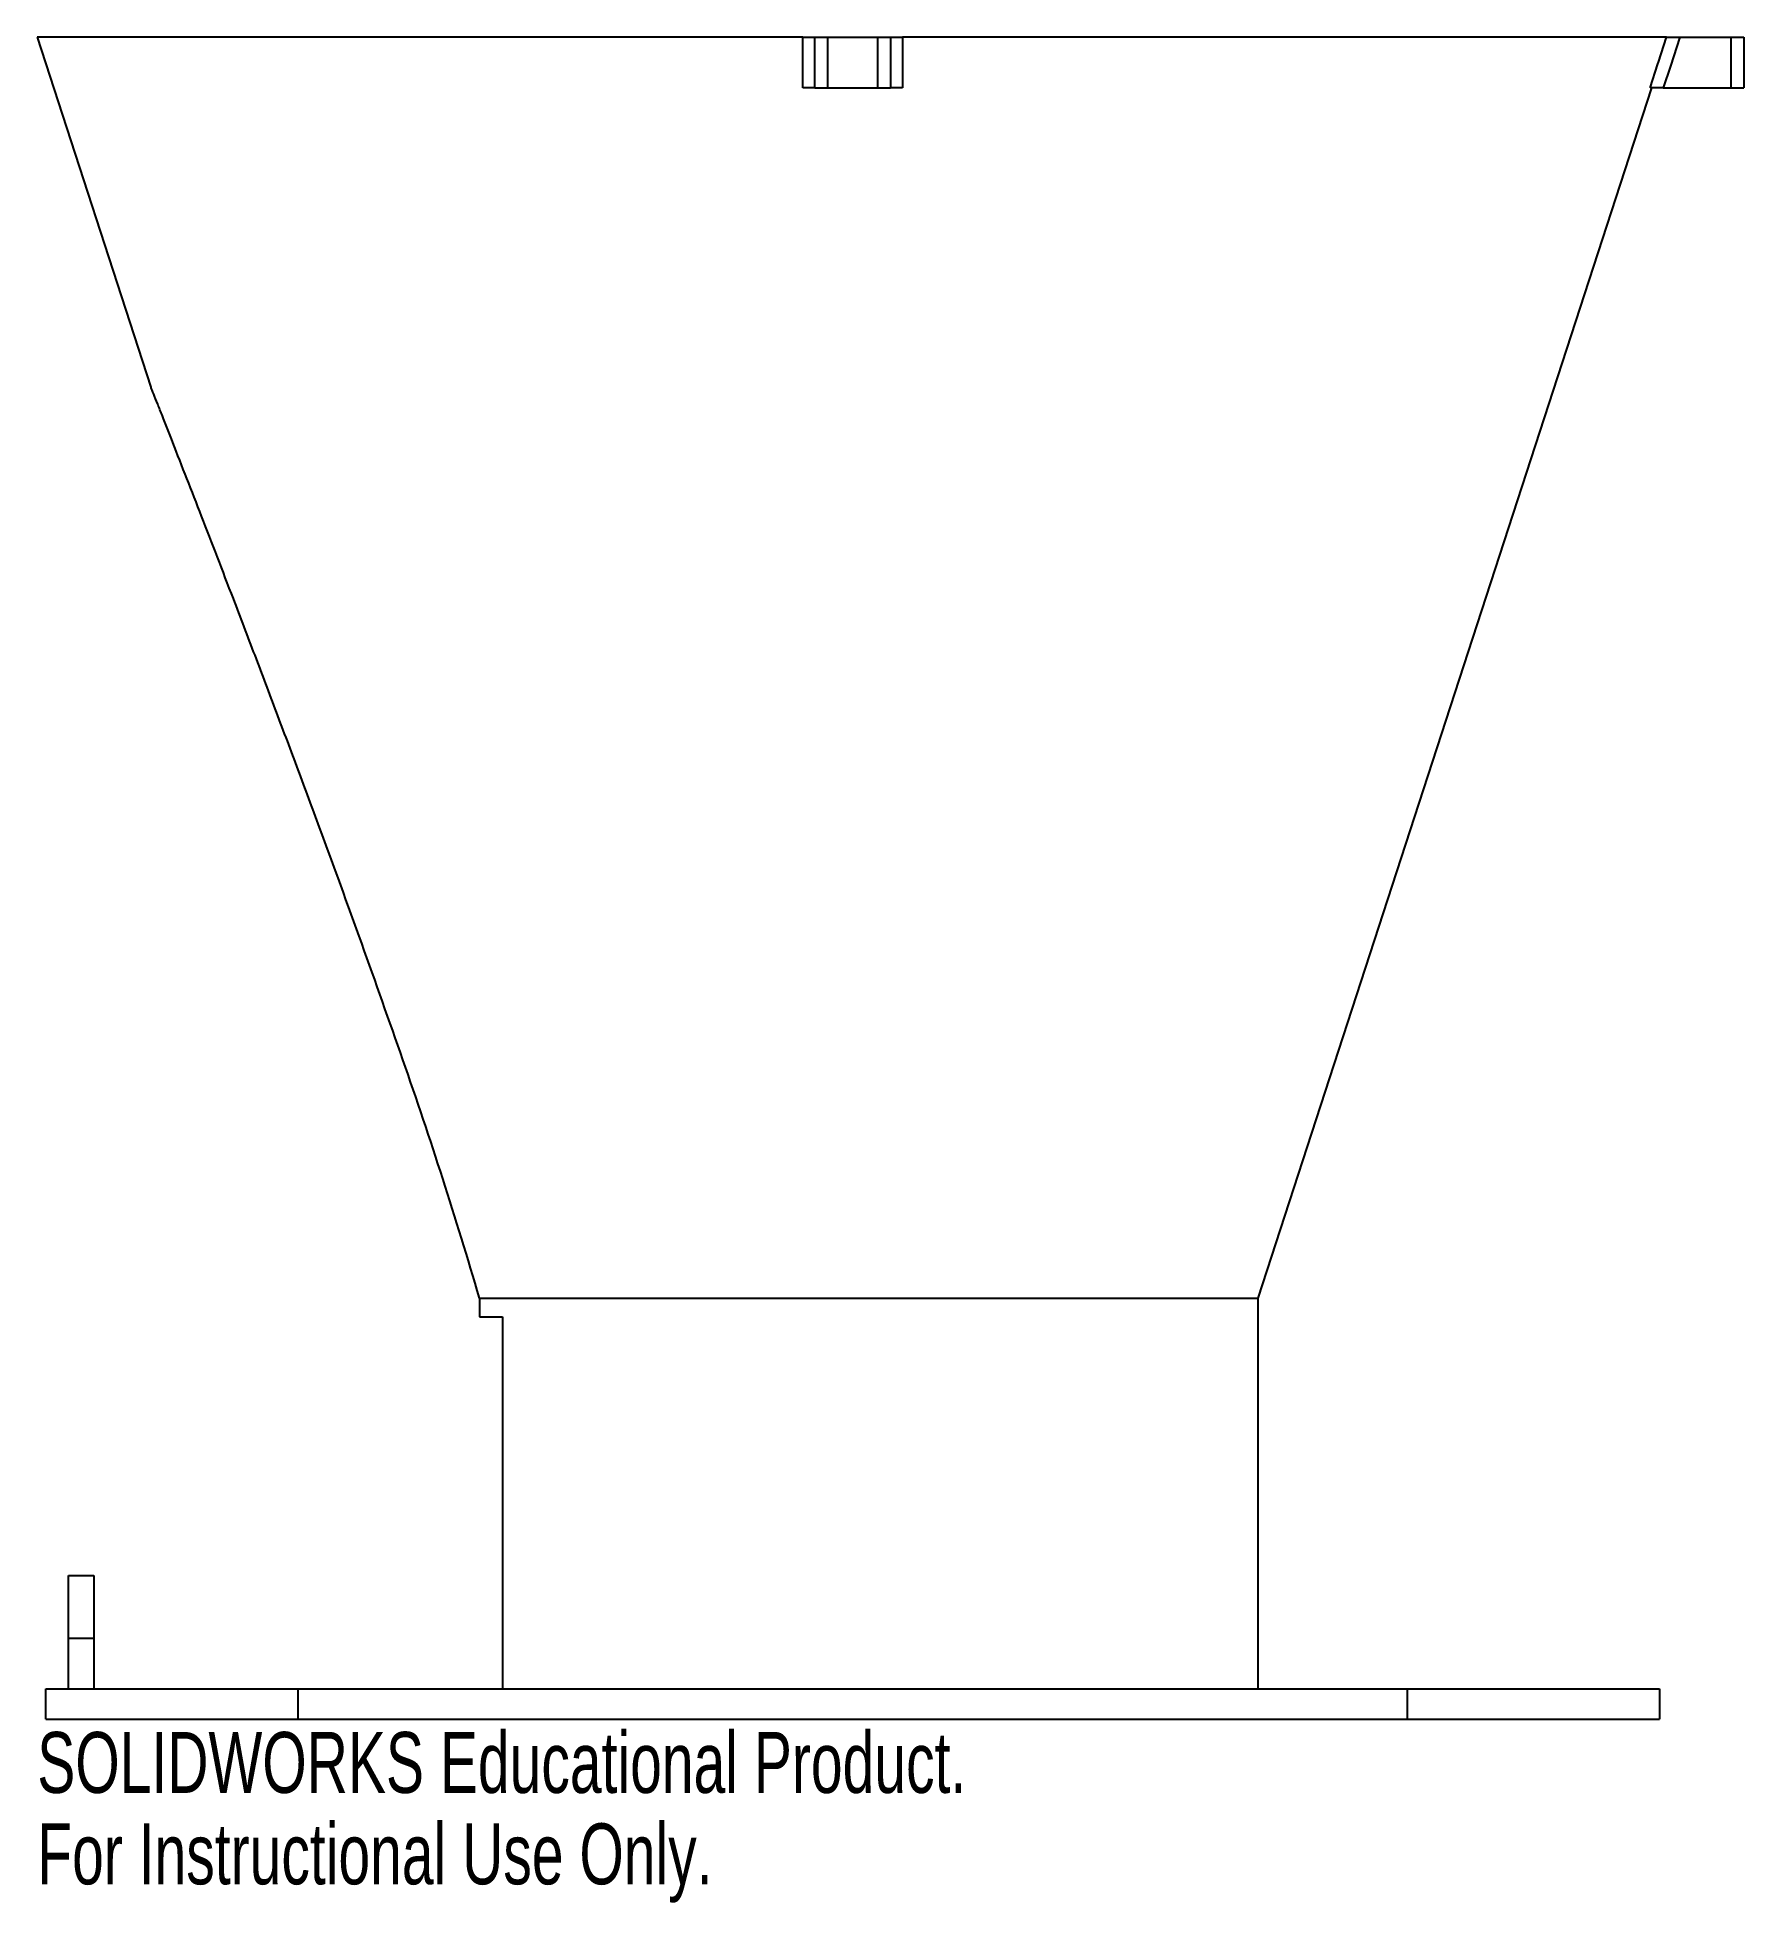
# Paper-space layout '_Back' of a CAD drawing. Header units: millimetres. Extents: x -129 to 7, y -15 to 133.
import ezdxf

# ---------------------------------------------------------------- set-up
doc = ezdxf.new("R2010")
doc.units = ezdxf.units.MM
doc.styles.add('SLDTEXTSTYLE0', font='TXT', dxfattribs={"width": 0.7})

psp = doc.layouts.new('_Back')

# ---------------------------------------------------------------- linework, layer by layer
at = {"color": 7, "linetype": 'Continuous', "lineweight": 25}
for p, q in [((-128.67, 133.4), (-119.65, 105.64)), ((-67.94, 133.4), (-128.67, 133.4)), ((-67, 129.4), (-67, 133.4)), ((-67, 133.4), (-61, 133.4)), ((-66, 133.4), (-66, 129.4)), ((-62, 129.4), (-62, 133.4)), ((-61, 133.4), (-61, 129.4)), ((0.55, 133.4), (-60.06, 133.4)), ((1.59, 133.4), (6.67, 133.4)), ((5.67, 129.4), (5.67, 133.4)), ((6.67, 133.4), (6.67, 129.4)), ((-67, 129.4), (-61, 129.4)), ((-31.83, 33.4), (-0.63, 129.4)), ((0.29, 129.4), (6.67, 129.4)), ((-93.6, 33.4), (-31.83, 33.4)), ((-93.6, 33.4), (-93.6, 31.9)), ((-31.83, 2.4), (-31.83, 33.4)), ((-93.6, 31.9), (-91.77, 31.9)), ((-91.77, 31.9), (-91.77, 2.4)), ((-126.18, 2.4), (-126.18, 11.4)), ((-126.18, 11.4), (-124.18, 11.4)), ((-124.18, 11.4), (-124.18, 2.4)), ((-124.18, 6.4), (-126.18, 6.4)), ((-128, 0), (-128, 2.4)), ((-128, 2.4), (0, 2.4)), ((-108, 2.4), (-108, 0)), ((-20, 0), (-20, 2.4)), ((0, 2.4), (0, 0)), ((-128, 0), (0, 0))]:
    psp.add_line(p, q, dxfattribs=at)
at = {"color": 7, "linetype": 'Continuous', "lineweight": 25, "flags": 128}
for points in [[(-67.94, 129.4), (-67.94, 131.3), (-67.94, 131.42), (-67.94, 133.4)], [(-60.06, 133.4), (-60.06, 131.5), (-60.06, 131.42), (-60.06, 129.4)], [(-0.76, 129.4), (-0.14, 131.3), (-0.1, 131.42), (0.55, 133.4)], [(1.59, 133.4), (0.85, 131.11), (0.29, 129.4)]]:
    psp.add_lwpolyline(points, dxfattribs=at)
at = {"color": 7, "linetype": 'Continuous', "lineweight": 25}
for points, knots in [([(-67.94, 133.4), (-67.81, 133.4), (-67.69, 133.4), (-67.45, 133.4), (-67.35, 133.4), (-67.09, 133.4), (-67, 133.4), (-67, 133.4)], [0, 0, 0, 0, 0.25, 0.25, 0.5, 0.5, 1, 1, 1, 1]), ([(-61, 133.4), (-61, 133.4), (-60.98, 133.4), (-60.89, 133.4), (-60.82, 133.4), (-60.65, 133.4), (-60.55, 133.4), (-60.32, 133.4), (-60.19, 133.4), (-60.06, 133.4)], [0, 0, 0, 0, 0.25, 0.25, 0.5, 0.5, 0.75, 0.75, 1, 1, 1, 1]), ([(0.55, 133.4), (0.55, 133.4), (0.59, 133.4), (0.7, 133.4), (0.79, 133.4), (1.08, 133.4), (1.33, 133.4), (1.59, 133.4)], [0, 0, 0, 0, 0.25, 0.25, 0.5, 0.5, 1, 1, 1, 1]), ([(-67, 129.4), (-67, 129.4), (-67.02, 129.4), (-67.11, 129.4), (-67.18, 129.4), (-67.35, 129.4), (-67.45, 129.4), (-67.68, 129.4), (-67.81, 129.4), (-67.94, 129.4)], [0, 0, 0, 0, 0.25, 0.25, 0.5, 0.5, 0.75, 0.75, 1, 1, 1, 1]), ([(-60.06, 129.4), (-60.19, 129.4), (-60.32, 129.4), (-60.55, 129.4), (-60.65, 129.4), (-60.91, 129.4), (-61, 129.4), (-61, 129.4)], [0, 0, 0, 0, 0.25, 0.25, 0.5, 0.5, 1, 1, 1, 1]), ([(0.29, 129.4), (0.16, 129.4), (0.03, 129.4), (-0.21, 129.4), (-0.32, 129.4), (-0.52, 129.4), (-0.6, 129.4), (-0.71, 129.4), (-0.75, 129.4), (-0.76, 129.4)], [0, 0, 0, 0, 0.25, 0.25, 0.5, 0.5, 0.75, 0.75, 1, 1, 1, 1]), ([(-99.67, 52.3), (-100.75, 55.38), (-102.92, 61.55), (-105.72, 69.21), (-107.98, 75.31), (-109.69, 79.86), (-111.4, 84.39), (-112.97, 88.5), (-114.39, 92.18), (-115.62, 95.36), (-116.81, 98.42), (-117.86, 101.11), (-118.63, 103.08), (-119.13, 104.35), (-119.44, 105.13), (-119.65, 105.65), (-119.64, 105.65), (-119.64, 105.65)], [0, 0, 0, 0, 0.1604445, 0.3208978, 0.4011111, 0.4813878, 0.5616068, 0.6419506, 0.7013604, 0.7609046, 0.8168011, 0.8731368, 0.9178502, 0.9401888, 0.9630918, 0.9853955, 1, 1, 1, 1]), ([(-93.6, 33.4), (-94.52, 36.56), (-95.49, 39.72), (-97.52, 46.02), (-98.57, 49.16), (-99.67, 52.3)], [0, 0, 0, 0, 0.5, 0.5, 1, 1, 1, 1])]:
    psp.add_open_spline(points, degree=3, knots=knots, dxfattribs=at)

# ---------------------------------------------------------------- texts
at = {"color": 7, "linetype": 'Continuous', "char_height": 4.8336, "attachment_point": 1, "style": 'SLDTEXTSTYLE0'}
for s, insert in [('SOLIDWORKS Educational Product.', (-128.67, -1.02)), ('For Instructional Use Only.', (-128.67, -8.27))]:
    psp.add_mtext(s, dxfattribs=dict(at, insert=insert))

doc.saveas('drawing.dxf')
